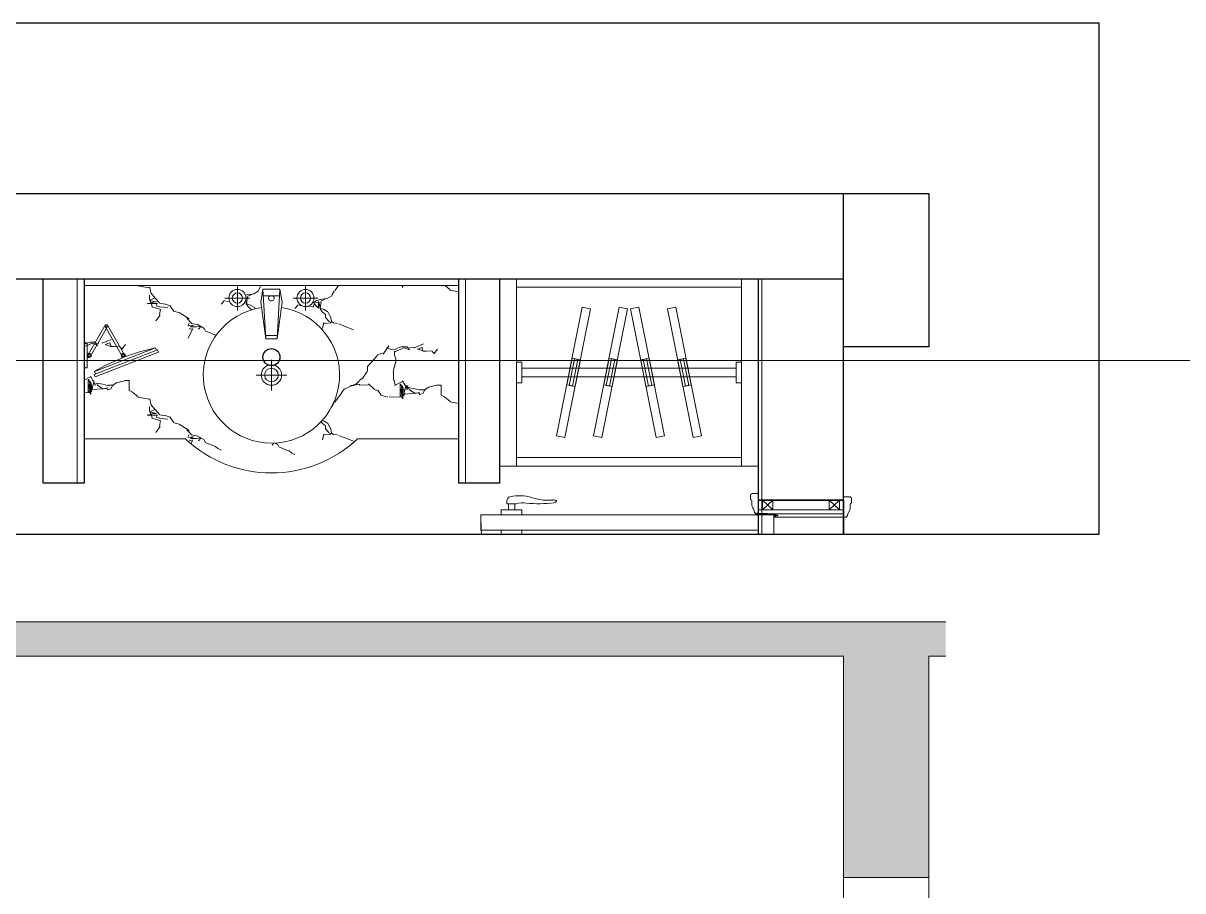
# Model space of a CAD drawing. Header units: millimetres. Extents: x 3162 to 221128, y -144913 to 11496.
# Drawn here: x 44242 to 47647, y -15664 to -13118 of the extents above; entities that cross this region are included whole.
import ezdxf
from ezdxf.xclip import XClip

# ---------------------------------------------------------------- set-up
doc = ezdxf.new("R2010")
doc.units = ezdxf.units.MM
doc.header["$LTSCALE"] = 10
doc.header["$XCLIPFRAME"] = 2
for name, pattern in [('ACAD_ISO03W100', [30, 12, -18]), ('DASH', [8.89, 6.35, -2.54]), ('DOTE', [61.468, 50.8, -5.08, 0.508, -5.08]), ('HIDDEN', [9.525, 6.35, -3.175])]:
    doc.linetypes.add(name, pattern=pattern)
for name, color, linetype, lineweight in [('Drawing【图框、表格】', 150, 'Continuous', 0), ('FC-Doorsill【门槛线】', 8, 'Continuous', 0), ('FC-Hatch【平面填充】', 250, 'Continuous', 0), ('FF-Complete【墙体完成线】', 6, 'Continuous', 0), ('FF-Door【门】', 51, 'Continuous', 0), ('FF-FIXT【洁具】', 31, 'Continuous', 0), ('FF-MT【门套】', 20, 'Continuous', 0), ('FF-【活动成品家具】', 51, 'Continuous', 0), ('Hidden【虚线】', 136, 'DASH', 0), ('Wall【立面墙】', 252, 'Continuous', 0)]:
    doc.layers.add(name, color=color, linetype=linetype, lineweight=lineweight)
for name, color, linetype in [('SYMBOL【符号】', 136, 'Continuous'), ('WALL_NEW【新建墙体】', 4, 'Continuous'), ('WALL【墙体】', 7, 'Continuous')]:
    doc.layers.add(name, color=color, linetype=linetype)

# ---------------------------------------------------------------- blocks, each defined once
blk = doc.blocks.new('洗手台40')
at = {"color": 8}
for p, q in [((194.8, 336.5), (194.8, 263.5)), ((231.3, 300), (158.3, 300)), ((-31.3, 245.1), (-31.3, 154.9)), ((182.2, 231.4), (74.6, 216.7)), ((221.1, 225), (74.6, 216.7)), ((74.6, 216.7), (74.6, 200)), ((84.7, 217.2), (84.7, 200)), ((221.1, 225), (182.2, 231.4)), ((201.4, 223.9), (201.4, 200)), ((221.1, 225), (221.1, 200)), ((13.8, 200), (-76.3, 200)), ((74.6, 183.3), (74.6, 200)), ((221.1, 175), (74.6, 183.3)), ((182.2, 168.6), (74.6, 183.3)), ((84.7, 182.8), (84.7, 200)), ((221.1, 175), (182.2, 168.6)), ((201.4, 176.1), (201.4, 200)), ((221.1, 175), (221.1, 200)), ((194.8, 136.5), (194.8, 63.5)), ((231.3, 100), (158.3, 100))]:
    blk.add_line(p, q, dxfattribs=at)
for centre, radius in [((194.8, 300), 25), ((194.8, 300), 15), ((-31.3, 200), 30), ((-31.3, 200), 20), ((194.8, 100), 25), ((194.8, 100), 15)]:
    blk.add_circle(centre, radius, dxfattribs=at)
blk.add_arc((-31.3, 200), 200, 8.4238, 351.5762)
for centre, start, end in [((194, 201.2), 350.5252, 189.4748), ((194, 198.8), 170.5252, 9.4748)]:
    blk.add_arc(centre, 7.19, start, end, dxfattribs=at)
blk = doc.blocks.new('刮须镜平面')
at = {"color": 0, "ltscale": 0.4}
for p, q in [((-118.2, 1.9), (-68.3, 88.4)), ((-61.6, 84.6), (-111.6, -1.9)), ((-68.3, 84.6), (-18.3, -1.9)), ((-11.7, 1.9), (-61.6, 88.4)), ((-9.2, 36.5), (0, 36.5)), ((-9.2, -36.5), (-9.2, 36.5)), ((0, 36.5), (0, -36.5)), ((-218.4, 9.3), (-215.7, 16.4)), ((-32.2, -63), (-218.4, 9.3)), ((-215.7, 16.4), (-29.4, -55.8)), ((-212.1, 15), (-209.3, 22.2)), ((-209.3, 22.2), (-30.2, -47.3)), ((-122.3, -3.3), (-120.3, 2.1)), ((-9.2, 5.8), (-15, 5.8)), ((-111.6, -7.5), (-109.5, -2.1)), ((-9.2, -5.8), (-15, -5.8)), ((-33, -54.4), (-30.2, -47.3)), ((-29.4, -55.8), (-32.2, -63)), ((0, -36.5), (-9.2, -36.5))]:
    blk.add_line(p, q, dxfattribs=at)
for centre in [(-64.9, 86.5), (-114.9, 0), (-15, 0)]:
    blk.add_circle(centre, 3.07, dxfattribs=at)
for centre, radius, start, end in [((-64.9, 86.5), 3.84, 30, 210), ((-64.9, 86.5), 3.84, 330, 150), ((-335.4, -568.2), 603.7, 59.6373, 77.9472), ((-114.9, 0), 5.76, 338.7922, 158.7922), ((-114.9, 0), 3.84, 150, 330), ((-15, 0), 5.76, 90, 270), ((-15, 0), 3.84, 210, 30)]:
    blk.add_arc(centre, radius, start, end, dxfattribs=at)
blk = doc.blocks.new('*U803', base_point=(20486.2, -29895.8))
for points in [[(20536.2, -30445.8), (20486.2, -30445.8), (20486.2, -29895.8), (20536.2, -29895.8)], [(21196.2, -29895.8), (21246.2, -29895.8), (21246.2, -30445.8), (21196.2, -30445.8)]]:
    blk.add_lwpolyline(points, close=True)
for points in [[(20536.2, -29895.8), (21196.2, -29895.8)], [(20536.2, -30445.8), (21196.2, -30445.8)]]:
    blk.add_lwpolyline(points)
at = {"color": 0}
for points in [[(20536.2, -29920.8), (21196.2, -29920.8)], [(20536.2, -30420.8), (21196.2, -30420.8)]]:
    blk.add_lwpolyline(points, dxfattribs=at)
at = {"color": 0, "linetype": 'DASH', "ltscale": 24}
for points in [[(20653.5, -30357.1), (20728.6, -29979.5), (20753.2, -29984.4), (20678.1, -30362)], [(20762.1, -30357.1), (20837.2, -29979.5), (20861.7, -29984.4), (20786.6, -30362)], [(20895.2, -29979.5), (20970.3, -30357.1), (20945.8, -30362), (20870.7, -29984.4)], [(21003.8, -29979.5), (21078.9, -30357.1), (21054.4, -30362), (20979.3, -29984.4)], [(20683.3, -30207.6), (20698.9, -30129.1), (20723.4, -30134), (20707.8, -30212.4)], [(20690.6, -30209), (20706.3, -30130.6), (20716.1, -30132.5), (20700.5, -30211)], [(20791.9, -30207.6), (20807.5, -30129.1), (20832, -30134), (20816.4, -30212.4)], [(20799.2, -30209), (20814.8, -30130.6), (20824.6, -30132.5), (20809, -30211)], [(20925, -30129.1), (20940.6, -30207.6), (20916, -30212.4), (20900.4, -30134)], [(20917.6, -30130.6), (20933.2, -30209), (20923.4, -30211), (20907.8, -30132.5)], [(21033.5, -30129.1), (21049.1, -30207.6), (21024.6, -30212.4), (21009, -30134)], [(21026.2, -30130.6), (21041.8, -30209), (21032, -30211), (21016.4, -30132.5)]]:
    blk.add_lwpolyline(points, close=True, dxfattribs=at)
at = {"color": 0}
for points in [[(20551.2, -30200.8), (20536.2, -30200.8), (20536.2, -30140.8), (20551.2, -30140.8)], [(21181.2, -30140.8), (21196.2, -30140.8), (21196.2, -30200.8), (21181.2, -30200.8)], [(21181.2, -30140.8), (21196.2, -30140.8), (21196.2, -30200.8), (21181.2, -30200.8)]]:
    blk.add_lwpolyline(points, close=True, dxfattribs=at)
at = {"color": 0, "linetype": 'DASH', "ltscale": 24}
for points in [[(20551.2, -30158.3), (21181.2, -30158.3)], [(20551.2, -30183.3), (21181.2, -30183.3)]]:
    blk.add_lwpolyline(points, dxfattribs=at)
blk = doc.blocks.new('门套线03')
at = {"ltscale": 100}
blk.add_lwpolyline([(60, 0), (60, 19.7, -0.339185), (56.6, 23.1), (42, 23.1, -0.360475), (38.5, 19.7), (29.2, 19.7, 0.137802), (14.5, 14.7, -0.16589), (3.4, 11.9), (3.4, 8.7), (0, 8.7), (0, 0)], format="xyb", close=True, dxfattribs=at)
blk = doc.blocks.new('HL_Door_Hinge')
at = {"color": 0, "linetype": 'DOTE', "ltscale": 0.04}
for p, q in [((-4, 3), (4, 3)), ((0, -1), (0, 7))]:
    blk.add_line(p, q, dxfattribs=at)
at = {"color": 0, "linetype": 'DASH', "ltscale": 5}
for p, q in [((-2, -26), (-2, 0.8)), ((-0.5, -26), (-0.5, 0)), ((0.5, -26), (0.5, 0)), ((2, -26), (2, 0.8)), ((-0.5, -26), (-2, -26)), ((0.5, -26), (2, -26))]:
    blk.add_line(p, q, dxfattribs=at)
for radius in [3, 2]:
    blk.add_circle((0, 3), radius, dxfattribs=at)
blk = doc.blocks.new('HL_Door_Seal')
at = {"color": 0}
for p, q in [((5, 0), (-5, 0)), ((-1, 6), (-0.5, 6.5)), ((-1, 6), (-0.5, 6)), ((-1, 5.5), (-0.5, 6)), ((-1, 5.5), (-0.5, 5.5)), ((-1, 5), (-0.5, 5.5)), ((-1, 4.5), (-0.5, 5)), ((-1, 5), (-0.5, 5)), ((-1, 4.5), (-0.5, 4.5)), ((-1, 4), (-0.5, 4.5)), ((-1, 4), (-0.5, 4)), ((-1, 3.5), (-0.5, 4)), ((-1, 3.5), (-0.5, 3.5)), ((-1, 3), (-0.5, 3.5)), ((-1, 3), (-0.5, 3)), ((-1, 2.5), (-0.5, 3)), ((-1, 2.5), (-0.5, 2.5)), ((-1, 2), (-0.5, 2.5)), ((-1, 2), (-0.5, 2)), ((-1, 1.5), (-0.5, 2)), ((-1, 1.5), (-0.5, 1.5)), ((-1, 1), (-0.5, 1.5)), ((-1, 1), (-0.5, 1)), ((-1, 0.5), (-0.5, 1)), ((-1, 0.5), (-0.5, 0.5)), ((-1, 0), (-0.5, 0.5)), ((-0.5, 6.5), (0.5, 6.5)), ((1, 6), (0.5, 6.5)), ((1, 6), (0.5, 6)), ((1, 5.5), (0.5, 6)), ((1, 5.5), (0.5, 5.5)), ((1, 5), (0.5, 5.5)), ((1, 5), (0.5, 5)), ((1, 4.5), (0.5, 5)), ((1, 4.5), (0.5, 4.5)), ((1, 4), (0.5, 4.5)), ((1, 4), (0.5, 4)), ((1, 3.5), (0.5, 4)), ((1, 3.5), (0.5, 3.5)), ((1, 3), (0.5, 3.5)), ((1, 3), (0.5, 3)), ((1, 2.5), (0.5, 3)), ((1, 2.5), (0.5, 2.5)), ((1, 2), (0.5, 2.5)), ((1, 2), (0.5, 2)), ((1, 1.5), (0.5, 2)), ((1, 1.5), (0.5, 1.5)), ((1, 1), (0.5, 1.5)), ((1, 1), (0.5, 1)), ((1, 0.5), (0.5, 1)), ((1, 0.5), (0.5, 0.5)), ((1, 0), (0.5, 0.5))]:
    blk.add_line(p, q, dxfattribs=at)
blk.add_lwpolyline([(-3.9, -1, 0.774597), (3.9, -1)], format="xyb", close=True, dxfattribs=at)
blk.add_arc((0, 0), 5, 180, 0.0005, dxfattribs=at)
blk = doc.blocks.new('门把手02')
at = {"color": 250}
for p, q in [((-13.5, 32.2), (-13.5, 40.9)), ((-30.4, 14.6), (-15.2, 14.6)), ((-30.4, 0), (-30.4, 14.6)), ((30.4, 0), (-30.4, 0)), ((-15.2, 14.6), (19.6, 14.6)), ((-15.2, 14.6), (19.6, 14.6)), ((12.9, 32.2), (-13.5, 32.2)), ((-9.4, 14.6), (-9.4, 32.2)), ((9.4, 14.6), (9.4, 32.2)), ((19.6, 14.6), (30.4, 14.6)), ((30.4, 14.6), (30.4, 0))]:
    blk.add_line(p, q, dxfattribs=at)
at = {"color": 250, "extrusion": (0, 0, -1)}
for centre, major_axis, start_param, end_param in [((-1.3, 40.9), (-8.59, 8.59), 5.497787, 6.813202), ((23.4, -64.1), (-0.1, 120), -0.233047, 0.306451), ((33.8, -51.4), (0, 86), -0.231441, 0.114669), ((79.3, 368.4), (-0.1, 336.3), 3.005111, 3.247916), ((107.8, 189.2), (1.8, 147), 3.194781, 3.464277), ((105.2, 172), (-91.7, 91.7), 3.813778, 3.981187), ((122.5, 24), (-13.7, 13.7), 0.647464, 1.248663), ((124, 43.6), (5.92, 5.92), 1.238085, 2.228964), ((130.6, 40.4), (-0.729, 0.729), 1.325662, 2.819982), ((12.9, 37.2), (3.58, 3.58), 2.124304, 2.356194)]:
    blk.add_ellipse(centre, major_axis=major_axis, ratio=1, start_param=start_param, end_param=end_param, dxfattribs=at)
blk = doc.blocks.new('hld_1_819.978_250_门把手02_门套线03_45_0_0_3_40_0_1_1')
at = {"layer": 'FC-Doorsill【门槛线】'}
for p, q in [((-0.5, 0.1389), (0.5, 0.1389)), ((-0.5, -0.1389), (0.5, -0.1389))]:
    blk.add_line(p, q, dxfattribs=at)
at = {"layer": 'FF-Door【门】'}
blk.add_lwpolyline([(-0.4528, 0.1389), (-0.4028, 0.1389), (-0.4028, 1.0444), (-0.4528, 1.0444)], close=True, dxfattribs=at)
at = {"layer": 'FF-Door【门】', "color": 250, "linetype": 'ACAD_ISO03W100', "ltscale": 0.104167}
blk.add_lwpolyline([(-0.4528, 0.1389), (0.4528, 0.1389), (0.4528, 0.0889), (-0.4528, 0.0889)], close=True, dxfattribs=at)
at = {"layer": 'FF-Door【门】', "color": 8, "linetype": 'HIDDEN', "ltscale": 60}
blk.add_arc((-0.4528, 0.1389), 0.9056, 0, 90, dxfattribs=at)
at = {"layer": 'FF-MT【门套】', "color": 250}
for p, q in [((-0.4689, 0.1256), (-0.5, 0.0922)), ((-0.4689, 0.0922), (-0.5, 0.1256)), ((0.4689, 0.1256), (0.5, 0.0922)), ((0.4689, 0.0922), (0.5, 0.1256)), ((-0.5, -0.0922), (-0.4689, -0.1256)), ((-0.5, -0.1256), (-0.4689, -0.0922)), ((0.5, -0.0922), (0.4689, -0.1256)), ((0.5, -0.1256), (0.4689, -0.0922))]:
    blk.add_line(p, q, dxfattribs=at)
for points in [[(-0.5, 0.1389), (-0.4689, 0.1389), (-0.4689, 0.1256), (-0.5, 0.1256)], [(-0.4689, 0.1256), (-0.4689, 0.0922), (-0.5, 0.0922), (-0.5, 0.1256)], [(-0.4689, 0.1389), (-0.4556, 0.1389), (-0.4556, -0.1389), (-0.4689, -0.1389)], [(0.4689, 0.1389), (0.4556, 0.1389), (0.4556, -0.1389), (0.4689, -0.1389)], [(0.5, 0.1389), (0.4689, 0.1389), (0.4689, 0.1256), (0.5, 0.1256)], [(0.4689, 0.1256), (0.4689, 0.0922), (0.5, 0.0922), (0.5, 0.1256)], [(-0.5, -0.0922), (-0.5, -0.1256), (-0.4689, -0.1256), (-0.4689, -0.0922)], [(0.5, -0.0922), (0.5, -0.1256), (0.4689, -0.1256), (0.4689, -0.0922)], [(-0.5, -0.1389), (-0.4689, -0.1389), (-0.4689, -0.1256), (-0.5, -0.1256)], [(0.5, -0.1389), (0.4689, -0.1389), (0.4689, -0.1256), (0.5, -0.1256)]]:
    blk.add_lwpolyline(points, close=True, dxfattribs=at)
at = {"layer": 'FF-MT【门套】'}
for points in [[(-0.5, 0.1389), (-0.4556, 0.1389), (-0.4556, 0.0833), (-0.4444, 0.0833), (-0.4444, -0.1389), (-0.5, -0.1389)], [(0.5, 0.1389), (0.4556, 0.1389), (0.4556, 0.0833), (0.4444, 0.0833), (0.4444, -0.1389), (0.5, -0.1389)]]:
    blk.add_lwpolyline(points, close=True, dxfattribs=at)
at = {"layer": 'FF-Door【门】', "color": 250, "yscale": 0.001111138856807, "zscale": 0.001111138856807}
for name, p, xscale, rotation in [('门把手02', (-0.4528, 0.9444), -0.001111138856807, 90.00000000000593), ('门把手02', (-0.4028, 0.9444), 0.001111138856807, 270.0000000000178), ('HL_Door_Seal', (-0.45, 0.0833), 0.001111138856807, 180.0000000000119), ('HL_Door_Seal', (0.45, 0.0833), -0.001111138856807, 180)]:
    blk.add_blockref(name, p, dxfattribs=dict(at, xscale=xscale, rotation=rotation))
at = {"layer": 'FF-Door【门】', "color": 250, "zscale": 0.001111138856807}
for name, p, xscale, yscale in [('门把手02', (0.3556, 0.1389), -0.001111138856807, 0.001111138856807), ('HL_Door_Hinge', (-0.4542, 0.1389), 0.001111138856807, 0.001111138856807), ('门把手02', (0.3556, 0.0889), -0.001111138856807, -0.001111138856807)]:
    blk.add_blockref(name, p, dxfattribs=dict(at, xscale=xscale, yscale=yscale))
at = {"layer": 'FF-MT【门套】', "zscale": 0.001111138856807}
for p, xscale, yscale in [((-0.4556, 0.1389), -0.001111138856807, 0.001111138856807), ((0.4556, 0.1389), 0.001111138856807, 0.001111138856807), ((-0.4444, -0.1389), -0.001111138856807, -0.001111138856807), ((0.4444, -0.1389), 0.001111138856807, -0.001111138856807)]:
    blk.add_blockref('门套线03', p, dxfattribs=dict(at, xscale=xscale, yscale=yscale))
blk = doc.blocks.new('海龙_08068901')
at = {"layer": 'FF-FIXT【洁具】'}
h = blk.add_hatch(dxfattribs=at)
h.set_pattern_fill('AA大理石深SC800', color=8, scale=700, pattern_type=2)
h.set_pattern_definition([(177.769103, (2551836.143, -1670325.253), (-700.00002183, -2.69e-05), [40.03034, -8366.3405]), (28.1136392, (2551816.143, -1670287.855), (700.0000028, 327.23196765), [26.45461, -5529.00824]), (76.6298055, (2551816.14, -1670234.874), (-1.05e-05, 327.2319275), [14.41496, -3012.71901]), (106.992819, (2551819.48, -1670211.5), (6.7e-06, 327.2319222), [11.40566, -2383.78875]), (21.8355897, (2551816.143, -1670188.127), (699.99999517, 327.2319006), [25.13679, -5253.58526]), (17.3096175, (2551819.48, -1670181.89), (700.0000145, 327.231969), [10.47438, -2189.14444]), (162.690382, (2551796.14, -1670323.69), (-700.0000325, 327.231908), [20.94876, -2178.67006]), (125.490837, (2551776.14, -1670317.46), (-4.3e-05, 327.231901), [17.22434, -1188.48149]), (162.690382, (2551766.14, -1670303.44), (-700.0000325, 327.231908), [10.47438, -2189.14444]), (136.925518, (2551756.14, -1670300.32), (-2e-05, 327.23191), [22.8165, -935.47517]), (3.3442344, (2551712.81, -1670286.297), (700.000013, 4.667e-05), [26.71214, -5582.84048]), (10.5914065, (2551696.14, -1670289.41), (1400.000031, 327.2319727), [16.95554, -3543.70772]), (0, (2551686.14, -1670289.4), (700, 327.23194), [10, -689.99994]), (103.370194, (2551816.14, -1670287.855), (-5.48e-05, 327.2319113), [14.41489, -3012.71901]), (90, (2551812.8, -1670273.8), (700, -4e-14), [10.90773, -316.32419]), (90, (2551812.8, -1670262.9), (700, -4e-14), [10.90773, -316.32419]), (78.995121, (2551812.81, -1670252.015), (-2.72e-05, 327.2319559), [17.46185, -3649.52189]), (90, (2551816.14, -1670200.6), (700, -4e-14), [12.46598, -314.76592]), (6.6658365, (2551806.14, -1670183.45), (699.9999705, 1.27e-05), [13.42411, -2805.63262]), (160.679045, (2551806.14, -1670183.45), (-699.9999937, 327.231933), [14.12908, -2952.97835]), (47.485996, (2551522.81, -1670389.14), (700.0000005, 654.4639248), [14.79793, -3092.76646]), (6.1571803, (2551532.81, -1670378.233), (2800.00001973, 327.23192843), [43.58473, -9109.2134]), (31.9352432, (2551576.14, -1670373.56), (699.9999716, 327.2319319), [11.78345, -2462.74511]), (19.3209546, (2551586.14, -1670367.325), (699.999996, 327.2319281), [14.12908, -2952.97835]), (8.8568723, (2551599.48, -1670362.65), (699.9999635, 5.46e-05), [20.24134, -2105.10111]), (30.29957, (2551619.476, -1670359.534), (700.0000166, 327.2319738), [15.44284, -3227.55244]), (61.8626245, (2551632.81, -1670351.74), (-3.7e-05, 327.231936), [14.13664, -1470.21231]), (52.9473395, (2551639.476, -1670339.277), (700.00000455, 981.6958246), [33.192334, -6937.19747]), (51.263996, (2551659.476, -1670312.79), (699.999997, 981.6958529), [15.98128, -3340.08304]), (25.054876, (2551669.48, -1670300.32), (700, -3e-06), [36.79571, -735.91427]), (47.485996, (2551702.81, -1670284.74), (700.0000005, 654.4639248), [14.79793, -3092.76646]), (31.9352432, (2551712.81, -1670273.83), (699.9999716, 327.2319319), [11.78345, -2462.74511]), (56.6470201, (2551722.81, -1670267.598), (700.0000012, 981.6958188), [24.25143, -5068.55181]), (90, (2551736.14, -1670247.34), (700, -4e-14), [15.582476, -311.64945]), (47.485996, (2551736.14, -1670231.76), (700.0000005, 654.4639248), [29.59586, -3077.96853]), (47.485996, (2551756.14, -1670209.94), (700.0000005, 654.4639248), [14.79793, -3092.76646]), (19.3209546, (2551766.14, -1670199.035), (699.999996, 327.2319281), [14.12908, -2952.97835]), (56.2378233, (2551779.476, -1670194.36), (699.99996254, 981.69585345), [29.98968, -6267.84088]), (25.054876, (2551599.48, -1670368.88), (700, -3e-06), [14.71827, -757.99171]), (80.6556929, (2551596.143, -1670389.14), (2.62e-05, 327.2319152), [20.52967, -4290.69354]), (160.679045, (2551609.476, -1670393.816), (-699.9999937, 327.231933), [14.12908, -2952.97835]), (148.064756, (2551619.48, -1670400.05), (-699.999967, 327.2319416), [11.78345, -2462.74511]), (115.424913, (2551626.14, -1670414.07), (-700.000029, 1636.1597197), [15.52817, -3245.38277]), (103.370194, (2551629.476, -1670428.1), (-5.48e-05, 327.2319113), [14.41489, -3012.71901]), (144.961427, (2551636.14, -1670432.77), (-700.0000265, 654.4638884), [8.14233, -1701.74844]), (173.334163, (2551649.48, -1670434.33), (-699.9999705, 1.88e-05), [13.42411, -2805.63262]), (158.418473, (2551692.81, -1670451.47), (-4199.99999472, 1636.15974199), [46.60026, -9739.4493]), (78.995121, (2551606.14, -1670449.91), (-2.72e-05, 327.2319559), [17.46185, -3649.52189]), (4.4550498, (2551609.476, -1670432.77), (700.0000104, 4.37e-05), [20.0606, -4192.66778]), (154.945124, (2551629.48, -1670431.2), (-700, -9e-07), [7.35917, -765.35081]), (132.514004, (2551622.81, -1670428.1), (-699.9999993, 654.463926), [14.79793, -3092.76646]), (90, (2551612.8, -1670417.2), (700, -4e-14), [9.34949, -317.88246]), (142.076999, (2551612.81, -1670407.84), (-700.0000235, 654.463844), [12.67686, -2649.46857]), (125.490837, (2551602.8, -1670400.05), (-4.3e-05, 327.231901), [11.48294, -1194.22296]), (99.344307, (2551596.143, -1670390.7), (-2.57e-05, 327.2319152), [20.5296, -4290.69354]), (90, (2551592.8, -1670389.14), (700, -4e-14), [18.69897, -308.53291]), (136.925518, (2551592.8, -1670389.14), (-2e-05, 327.23191), [18.2532, -940.03847]), (70.3775316, (2551576.14, -1670386.02), (1.97e-05, 327.231914), [9.92593, -2074.51804]), (175.54495, (2551576.143, -1670386.024), (-700.0000158, -2.36e-05), [40.1212, -4172.60718]), (148.064756, (2552172.81, -1670462.38), (-699.999967, 327.2319416), [23.56697, -2450.96166]), (35.0385725, (2552132.81, -1670457.7), (700.000032, 654.463882), [8.14233, -1701.74844]), (6.6658365, (2552149.48, -1670457.7), (699.9999705, 1.27e-05), [13.42411, -2805.63262]), (162.690382, (2552139.48, -1670465.5), (-700.0000325, 327.231908), [10.47438, -2189.14444]), (64.5750864, (2552126.14, -1670493.54), (699.9999829, 1636.1597424), [31.05627, -3229.8546]), (0, (2552132.8, -1670457.7), (700, 327.23194), [16.666664, -683.33328]), (118.137375, (2552176.14, -1670468.61), (-2.2e-05, 327.231903), [7.06832, -1477.28063]), (157.435521, (2552206.143, -1670481.077), (-699.9999875, 327.23189523), [32.48693, -6789.76837]), (136.925518, (2552212.8, -1670487.3), (-2e-05, 327.23191), [9.1266, -949.16507]), (154.945124, (2552222.8, -1670491.99), (-700, -9e-07), [11.03872, -761.67126]), (49.4476465, (2552156.14, -1670463.94), (700.0000126, 981.6957893), [10.25416, -2143.11958]), (51.263996, (2551932.81, -1670195.92), (699.999997, 981.6958529), [15.98128, -3340.08304]), (136.925518, (2551932.8, -1670195.92), (-2e-05, 327.23191), [9.1266, -949.16507]), (176.655765, (2551926.143, -1670189.685), (-700.00001707, -1.59e-05), [26.71214, -5582.84048]), (106.992819, (2551899.48, -1670188.13), (6.7e-06, 327.2319222), [11.40566, -2383.78875]), (19.3209546, (2551882.81, -1670181.894), (699.999996, 327.2319281), [14.12908, -2952.97835]), (159.49524, (2551899.476, -1670188.127), (-700.0000066, 327.2319549), [17.79407, -3718.95475]), (180, (2551909.48, -1670188.13), (-700, 327.23194), [10, -689.99994]), (22.2465213, (2551872.81, -1670177.22), (700.0000198, 327.23192524), [28.8113, -6021.55701]), (6.6658365, (2551859.48, -1670178.78), (699.9999705, 1.27e-05), [13.42411, -2805.63262]), (52.1215557, (2552029.476, -1670440.563), (700.0000225, 981.6958277), [21.71596, -4538.63158]), (78.995121, (2552042.81, -1670423.42), (-2.72e-05, 327.2319559), [17.46185, -3649.52189]), (162.690382, (2552046.14, -1670406.28), (-700.0000325, 327.231908), [10.47438, -2189.14444]), (164.332014, (2552036.14, -1670403.165), (-1399.9999669, 327.2319563), [17.30988, -3617.75911]), (104.970339, (2552019.48, -1670398.49), (-3.98e-05, 327.2319457), [12.90394, -2696.92402]), (109.622468, (2552016.14, -1670386.02), (-1.74e-05, 327.231914), [9.92593, -2074.51804]), (90, (2552012.8, -1670376.7), (700, -4e-14), [12.46598, -314.76592]), (25.054876, (2552012.8, -1670379.8), (700, -3e-06), [14.71827, -757.99171]), (166.844039, (2552032.81, -1670384.47), (-699.999993, 327.2319035), [20.53905, -1417.1955]), (0, (2552022.8, -1670384.47), (700, 327.23194), [10, -689.99994]), (15.667986, (2552006.14, -1670389.14), (1399.9999669, 327.2319563), [17.30988, -3617.75911]), (180, (2552022.8, -1670389.14), (-700, 327.23194), [16.666664, -683.33328]), (180, (2552036.14, -1670389.14), (-700, 327.23194), [13.333334, -686.66661]), (61.8626245, (2552032.81, -1670395.37), (-3.7e-05, 327.231936), [7.06832, -1477.28063]), (162.690382, (2552042.81, -1670398.49), (-700.0000325, 327.231908), [10.47438, -2189.14444]), (173.334163, (2552056.14, -1670400.05), (-699.9999705, 1.88e-05), [13.42411, -2805.63262]), (171.143127, (2552066.14, -1670401.61), (-699.9999743, -6e-06), [10.12067, -2115.22178]), (13.15596, (2551876.14, -1670312.79), (699.999983, 327.2319595), [13.6927, -1424.04185]), (146.796701, (2551876.14, -1670312.787), (-1400.0000003, 981.6958516), [19.91878, -4163.01753]), (118.137375, (2551859.48, -1670301.88), (-2.2e-05, 327.231903), [14.13664, -1470.21231]), (90, (2551852.8, -1670301.9), (700, -4e-14), [12.46598, -314.76592]), (113.162745, (2551852.81, -1670301.88), (-3.44e-05, 327.2319177), [8.47434, -1771.13755]), (75.873987, (2551842.81, -1670320.578), (699.99999423, 2945.08749146), [27.31624, -5709.08807]), (90, (2551842.8, -1670320.6), (700, -4e-14), [18.69897, -308.53291]), (106.992819, (2551842.81, -1670301.88), (6.7e-06, 327.2319222), [11.40566, -2383.78875]), (90, (2551839.5, -1670328.4), (700, -4e-14), [37.397934, -289.83395]), (95.3136086, (2551839.476, -1670328.37), (-1.335e-05, 327.2319124), [35.99435, -7522.8223]), (83.5762835, (2551832.81, -1670322.136), (3.255e-05, 327.23196893), [29.79375, -6226.89452]), (90, (2551832.8, -1670322.14), (700, -4e-14), [9.34949, -317.88246]), (76.6298055, (2551832.81, -1670312.79), (-1.05e-05, 327.2319275), [14.41496, -3012.71901]), (103.370194, (2551836.14, -1670298.76), (-5.48e-05, 327.2319113), [14.41489, -3012.71901]), (90, (2551832.8, -1670311.2), (700, -4e-14), [26.490205, -300.7417]), (133.553349, (2552136.14, -1670446.796), (-700.0000129, 654.4639115), [19.35087, -4044.33463]), (169.408593, (2552152.81, -1670449.91), (-1400.000041, 327.2319161), [16.95554, -3543.70772]), (6.6658365, (2552126.14, -1670454.59), (699.9999705, 1.27e-05), [13.42411, -2805.63262]), (66.837255, (2552126.14, -1670454.59), (-2.94e-05, 327.231945), [8.47434, -1771.13755]), (148.064756, (2552129.48, -1670434.33), (-699.999967, 327.2319416), [35.35042, -2439.17821]), (164.332014, (2552099.476, -1670415.63), (-1399.9999669, 327.2319563), [17.30988, -3617.75911]), (122.690182, (2552082.81, -1670410.956), (-699.9999866, 981.6958593), [18.51521, -3869.68155]), (160.679045, (2552072.81, -1670395.37), (-699.9999937, 327.231933), [14.12908, -2952.97835]), (169.408593, (2552059.476, -1670390.7), (-1400.000041, 327.2319161), [16.95554, -3543.70772]), (133.553349, (2552042.81, -1670387.58), (-700.0000129, 654.4639115), [19.35087, -4044.33463]), (130.552353, (2552029.48, -1670373.56), (-700.000004, 981.6957954), [20.50832, -2132.86542]), (102.074477, (2552016.14, -1670357.976), (-2.5e-05, 327.2319044), [15.93501, -3330.41737]), (169.408593, (2552012.81, -1670342.393), (-1400.000041, 327.2319161), [33.91108, -3526.75218]), (139.920946, (2551979.476, -1670336.16), (-700.0000024, 654.46388085), [21.78204, -4552.44356]), (154.945124, (2551962.8, -1670322.14), (-700, -9e-07), [11.03872, -761.67126]), (90, (2551952.8, -1670317.46), (700, -4e-14), [29.606696, -297.62523]), (0, (2551939.48, -1670287.85), (700, 327.23194), [13.333334, -686.66661]), (14.9560981, (2551916.143, -1670294.088), (1399.9999853, 327.2319453), [24.15147, -5047.66192]), (31.9352432, (2551906.14, -1670300.32), (699.9999716, 327.2319319), [11.78345, -2462.74511]), (61.8626245, (2551899.48, -1670312.79), (-3.7e-05, 327.231936), [14.13664, -1470.21231]), (17.3096175, (2551889.48, -1670315.9), (700.0000145, 327.231969), [10.47438, -2189.14444]), (118.137375, (2551889.48, -1670315.9), (-2.2e-05, 327.231903), [7.06832, -1477.28063]), (4.4550498, (2551846.14, -1670312.787), (700.0000104, 4.37e-05), [40.1212, -4172.60718]), (51.263996, (2551836.14, -1670325.25), (699.999997, 981.6958529), [15.98128, -3340.08304]), (0, (2551889.48, -1670301.88), (700, 327.23194), [16.666664, -683.33328]), (166.844039, (2551889.48, -1670301.88), (-699.999993, 327.2319035), [13.6927, -1424.04185]), (171.143127, (2551876.14, -1670298.76), (-699.9999743, -6e-06), [20.24134, -2105.10111]), (142.076999, (2551856.14, -1670295.65), (-700.0000235, 654.463844), [12.67686, -2649.46857]), (118.137375, (2551846.14, -1670287.85), (-2.2e-05, 327.231903), [14.13664, -1470.21231]), (90, (2551819.5, -1670220.85), (700, -4e-14), [9.34949, -317.88246]), (171.143127, (2551849.48, -1670180.34), (-699.9999743, -6e-06), [10.12067, -2115.22178]), (154.945124, (2551859.48, -1670185), (-700, -9e-07), [11.03872, -761.67126]), (125.490837, (2551859.48, -1670185.01), (-4.3e-05, 327.231901), [11.48294, -1194.22296]), (0, (2551839.48, -1670175.66), (700, 327.23194), [13.333334, -686.66661]), (17.3096175, (2551829.48, -1670178.78), (700.0000145, 327.231969), [10.47438, -2189.14444])])
h.paths.add_polyline_path([(1665.7, 1590.3), (1663.6, 1605.9), (1670, 1644.8), (1695, 1644.8), (1695, 1655), (1595, 1655), (1595, 1643.5, -0.414214), (1620, 1618.5, -1), (1570, 1618.5, -0.414214), (1595, 1643.5), (1595, 1655), (1145, 1655), (1145, 1466.5), (1154.2, 1466.5), (1154.2, 1435.8), (1158.9, 1435.8), (1207.3, 1518, -0.57735), (1212.6, 1518), (1263.2, 1431.9), (1214.4, 1516.5), (1165.5, 1431.8, -0.510568), (1160, 1424.2), (1154.2, 1424.2), (1154.2, 1393.5), (1145, 1393.5), (1145, 1205), (1442.5, 1205, 0.19081), (1695, 1105), (1695, 1192.4, -0.929064)])
h.paths.add_polyline_path([(1363.4, 1439.3), (1177.2, 1367), (1174.4, 1374.2), (1178, 1375.6), (1175.2, 1382.7), (1175.2, 1382.7, -0.037577), (1256.6, 1422.5), (1257, 1428.9, -1), (1262.7, 1431.1), (1267.3, 1426.7, -0.03758), (1354.3, 1452.2), (1357.1, 1445), (1360.7, 1446.4)], flags=16)
h = blk.add_hatch(dxfattribs=at)
h.set_pattern_fill('AA大理石深SC800', color=8, scale=700, pattern_type=2)
h.set_pattern_definition([(177.769103, (2571652.35, -1700771.014), (-700.00002183, -2.69e-05), [40.03034, -8366.3405]), (28.1136392, (2571632.35, -1700733.616), (700.0000028, 327.23196765), [26.45461, -5529.00824]), (76.6298055, (2571632.35, -1700680.636), (-1.05e-05, 327.2319275), [14.41496, -3012.71901]), (106.992819, (2571635.68, -1700657.26), (6.7e-06, 327.2319222), [11.40566, -2383.78875]), (21.8355897, (2571632.35, -1700633.89), (699.99999517, 327.2319006), [25.13679, -5253.58526]), (17.3096175, (2571635.68, -1700627.66), (700.0000145, 327.231969), [10.47438, -2189.14444]), (162.690382, (2571612.35, -1700769.46), (-700.0000325, 327.231908), [20.94876, -2178.67006]), (125.490837, (2571592.35, -1700763.22), (-4.3e-05, 327.231901), [17.22434, -1188.48149]), (162.690382, (2571582.35, -1700749.2), (-700.0000325, 327.231908), [10.47438, -2189.14444]), (136.925518, (2571572.35, -1700746.08), (-2e-05, 327.23191), [22.8165, -935.47517]), (3.3442344, (2571529.018, -1700732.058), (700.000013, 4.667e-05), [26.71214, -5582.84048]), (10.5914065, (2571512.35, -1700735.174), (1400.000031, 327.2319727), [16.95554, -3543.70772]), (0, (2571502.35, -1700735.17), (700, 327.23194), [10, -689.99994]), (103.370194, (2571632.35, -1700733.616), (-5.48e-05, 327.2319113), [14.41489, -3012.71901]), (90, (2571629, -1700719.6), (700, -4e-14), [10.90773, -316.32419]), (90, (2571629, -1700708.7), (700, -4e-14), [10.90773, -316.32419]), (78.995121, (2571629.02, -1700697.776), (-2.72e-05, 327.2319559), [17.46185, -3649.52189]), (90, (2571632.35, -1700646.35), (700, -4e-14), [12.46598, -314.76592]), (6.6658365, (2571622.35, -1700629.21), (699.9999705, 1.27e-05), [13.42411, -2805.63262]), (160.679045, (2571622.35, -1700629.21), (-699.9999937, 327.231933), [14.12908, -2952.97835]), (47.485996, (2571339.02, -1700834.9), (700.0000005, 654.4639248), [14.79793, -3092.76646]), (6.1571803, (2571349.018, -1700823.995), (2800.00001973, 327.23192843), [43.58473, -9109.2134]), (31.9352432, (2571392.35, -1700819.32), (699.9999716, 327.2319319), [11.78345, -2462.74511]), (19.3209546, (2571402.35, -1700813.09), (699.999996, 327.2319281), [14.12908, -2952.97835]), (8.8568723, (2571415.68, -1700808.41), (699.9999635, 5.46e-05), [20.24134, -2105.10111]), (30.29957, (2571435.684, -1700805.295), (700.0000166, 327.2319738), [15.44284, -3227.55244]), (61.8626245, (2571449.02, -1700797.5), (-3.7e-05, 327.231936), [14.13664, -1470.21231]), (52.9473395, (2571455.684, -1700785.038), (700.00000455, 981.6958246), [33.192334, -6937.19747]), (51.263996, (2571475.684, -1700758.55), (699.999997, 981.6958529), [15.98128, -3340.08304]), (25.054876, (2571485.68, -1700746.08), (700, -3e-06), [36.79571, -735.91427]), (47.485996, (2571519.02, -1700730.5), (700.0000005, 654.4639248), [14.79793, -3092.76646]), (31.9352432, (2571529.02, -1700719.59), (699.9999716, 327.2319319), [11.78345, -2462.74511]), (56.6470201, (2571539.018, -1700713.36), (700.0000012, 981.6958188), [24.25143, -5068.55181]), (90, (2571552.35, -1700693.1), (700, -4e-14), [15.582476, -311.64945]), (47.485996, (2571552.35, -1700677.52), (700.0000005, 654.4639248), [29.59586, -3077.96853]), (47.485996, (2571572.35, -1700655.704), (700.0000005, 654.4639248), [14.79793, -3092.76646]), (19.3209546, (2571582.35, -1700644.796), (699.999996, 327.2319281), [14.12908, -2952.97835]), (56.2378233, (2571595.684, -1700640.12), (699.99996254, 981.69585345), [29.98968, -6267.84088]), (25.054876, (2571415.68, -1700814.64), (700, -3e-06), [14.71827, -757.99171]), (80.6556929, (2571412.35, -1700834.9), (2.62e-05, 327.2319152), [20.52967, -4290.69354]), (160.679045, (2571425.684, -1700839.58), (-699.9999937, 327.231933), [14.12908, -2952.97835]), (148.064756, (2571435.68, -1700845.81), (-699.999967, 327.2319416), [11.78345, -2462.74511]), (115.424913, (2571442.35, -1700859.834), (-700.000029, 1636.1597197), [15.52817, -3245.38277]), (103.370194, (2571445.684, -1700873.86), (-5.48e-05, 327.2319113), [14.41489, -3012.71901]), (144.961427, (2571452.35, -1700878.53), (-700.0000265, 654.4638884), [8.14233, -1701.74844]), (173.334163, (2571465.684, -1700880.09), (-699.9999705, 1.88e-05), [13.42411, -2805.63262]), (158.418473, (2571509.018, -1700897.232), (-4199.99999472, 1636.15974199), [46.60026, -9739.4493]), (78.995121, (2571422.35, -1700895.674), (-2.72e-05, 327.2319559), [17.46185, -3649.52189]), (4.4550498, (2571425.684, -1700878.533), (700.0000104, 4.37e-05), [20.0606, -4192.66778]), (154.945124, (2571445.68, -1700876.97), (-700, -9e-07), [7.35917, -765.35081]), (132.514004, (2571439.02, -1700873.86), (-699.9999993, 654.463926), [14.79793, -3092.76646]), (90, (2571429, -1700862.95), (700, -4e-14), [9.34949, -317.88246]), (142.076999, (2571429.02, -1700853.6), (-700.0000235, 654.463844), [12.67686, -2649.46857]), (125.490837, (2571419.02, -1700845.81), (-4.3e-05, 327.231901), [11.48294, -1194.22296]), (99.344307, (2571412.35, -1700836.46), (-2.57e-05, 327.2319152), [20.5296, -4290.69354]), (90, (2571409, -1700834.9), (700, -4e-14), [18.69897, -308.53291]), (136.925518, (2571409.02, -1700834.9), (-2e-05, 327.23191), [18.2532, -940.03847]), (70.3775316, (2571392.35, -1700831.79), (1.97e-05, 327.231914), [9.92593, -2074.51804]), (175.54495, (2571392.35, -1700831.786), (-700.0000158, -2.36e-05), [40.1212, -4172.60718]), (148.064756, (2571989.02, -1700908.14), (-699.999967, 327.2319416), [23.56697, -2450.96166]), (35.0385725, (2571949.02, -1700903.47), (700.000032, 654.463882), [8.14233, -1701.74844]), (6.6658365, (2571965.684, -1700903.465), (699.9999705, 1.27e-05), [13.42411, -2805.63262]), (162.690382, (2571955.68, -1700911.26), (-700.0000325, 327.231908), [10.47438, -2189.14444]), (64.5750864, (2571942.35, -1700939.305), (699.9999829, 1636.1597424), [31.05627, -3229.8546]), (0, (2571949.02, -1700903.47), (700, 327.23194), [16.666664, -683.33328]), (118.137375, (2571992.35, -1700914.37), (-2.2e-05, 327.231903), [7.06832, -1477.28063]), (157.435521, (2572022.35, -1700926.84), (-699.9999875, 327.23189523), [32.48693, -6789.76837]), (136.925518, (2572029.02, -1700933.07), (-2e-05, 327.23191), [9.1266, -949.16507]), (154.945124, (2572039.02, -1700937.75), (-700, -9e-07), [11.03872, -761.67126]), (49.4476465, (2571972.35, -1700909.7), (700.0000126, 981.6957893), [10.25416, -2143.11958]), (51.263996, (2571749.02, -1700641.68), (699.999997, 981.6958529), [15.98128, -3340.08304]), (136.925518, (2571749.02, -1700641.68), (-2e-05, 327.23191), [9.1266, -949.16507]), (176.655765, (2571742.35, -1700635.447), (-700.00001707, -1.59e-05), [26.71214, -5582.84048]), (106.992819, (2571715.68, -1700633.89), (6.7e-06, 327.2319222), [11.40566, -2383.78875]), (19.3209546, (2571699.02, -1700627.655), (699.999996, 327.2319281), [14.12908, -2952.97835]), (159.49524, (2571715.684, -1700633.89), (-700.0000066, 327.2319549), [17.79407, -3718.95475]), (180, (2571725.7, -1700633.9), (-700, 327.23194), [10, -689.99994]), (22.2465213, (2571689.018, -1700622.98), (700.0000198, 327.23192524), [28.8113, -6021.55701]), (6.6658365, (2571675.684, -1700624.54), (699.9999705, 1.27e-05), [13.42411, -2805.63262]), (52.1215557, (2571845.684, -1700886.324), (700.0000225, 981.6958277), [21.71596, -4538.63158]), (78.995121, (2571859.02, -1700869.184), (-2.72e-05, 327.2319559), [17.46185, -3649.52189]), (162.690382, (2571862.35, -1700852.04), (-700.0000325, 327.231908), [10.47438, -2189.14444]), (164.332014, (2571852.35, -1700848.926), (-1399.9999669, 327.2319563), [17.30988, -3617.75911]), (104.970339, (2571835.684, -1700844.25), (-3.98e-05, 327.2319457), [12.90394, -2696.92402]), (109.622468, (2571832.35, -1700831.79), (-1.74e-05, 327.231914), [9.92593, -2074.51804]), (90, (2571829, -1700822.44), (700, -4e-14), [12.46598, -314.76592]), (25.054876, (2571829.02, -1700825.55), (700, -3e-06), [14.71827, -757.99171]), (166.844039, (2571849.02, -1700830.23), (-699.999993, 327.2319035), [20.53905, -1417.1955]), (0, (2571839.02, -1700830.23), (700, 327.23194), [10, -689.99994]), (15.667986, (2571822.35, -1700834.9), (1399.9999669, 327.2319563), [17.30988, -3617.75911]), (180, (2571839.02, -1700834.9), (-700, 327.23194), [16.666664, -683.33328]), (180, (2571852.35, -1700834.9), (-700, 327.23194), [13.333334, -686.66661]), (61.8626245, (2571849.02, -1700841.14), (-3.7e-05, 327.231936), [7.06832, -1477.28063]), (162.690382, (2571859.02, -1700844.25), (-700.0000325, 327.231908), [10.47438, -2189.14444]), (173.334163, (2571872.35, -1700845.81), (-699.9999705, 1.88e-05), [13.42411, -2805.63262]), (171.143127, (2571882.35, -1700847.37), (-699.9999743, -6e-06), [10.12067, -2115.22178]), (13.15596, (2571692.35, -1700758.55), (699.999983, 327.2319595), [13.6927, -1424.04185]), (146.796701, (2571692.35, -1700758.55), (-1400.0000003, 981.6958516), [19.91878, -4163.01753]), (118.137375, (2571675.68, -1700747.64), (-2.2e-05, 327.231903), [14.13664, -1470.21231]), (90, (2571669, -1700747.64), (700, -4e-14), [12.46598, -314.76592]), (113.162745, (2571669.02, -1700747.64), (-3.44e-05, 327.2319177), [8.47434, -1771.13755]), (75.873987, (2571659.018, -1700766.34), (699.99999423, 2945.08749146), [27.31624, -5709.08807]), (90, (2571659, -1700766.34), (700, -4e-14), [18.69897, -308.53291]), (106.992819, (2571659.02, -1700747.64), (6.7e-06, 327.2319222), [11.40566, -2383.78875]), (90, (2571655.7, -1700774.1), (700, -4e-14), [37.397934, -289.83395]), (95.3136086, (2571655.684, -1700774.13), (-1.335e-05, 327.2319124), [35.99435, -7522.8223]), (83.5762835, (2571649.018, -1700767.898), (3.255e-05, 327.23196893), [29.79375, -6226.89452]), (90, (2571649, -1700767.9), (700, -4e-14), [9.34949, -317.88246]), (76.6298055, (2571649.02, -1700758.55), (-1.05e-05, 327.2319275), [14.41496, -3012.71901]), (103.370194, (2571652.35, -1700744.524), (-5.48e-05, 327.2319113), [14.41489, -3012.71901]), (90, (2571649, -1700757), (700, -4e-14), [26.490205, -300.7417]), (133.553349, (2571952.35, -1700892.56), (-700.0000129, 654.4639115), [19.35087, -4044.33463]), (169.408593, (2571969.02, -1700895.674), (-1400.000041, 327.2319161), [16.95554, -3543.70772]), (6.6658365, (2571942.35, -1700900.35), (699.9999705, 1.27e-05), [13.42411, -2805.63262]), (66.837255, (2571942.35, -1700900.35), (-2.94e-05, 327.231945), [8.47434, -1771.13755]), (148.064756, (2571945.68, -1700880.09), (-699.999967, 327.2319416), [35.35042, -2439.17821]), (164.332014, (2571915.684, -1700861.39), (-1399.9999669, 327.2319563), [17.30988, -3617.75911]), (122.690182, (2571899.02, -1700856.72), (-699.9999866, 981.6958593), [18.51521, -3869.68155]), (160.679045, (2571889.02, -1700841.135), (-699.9999937, 327.231933), [14.12908, -2952.97835]), (169.408593, (2571875.684, -1700836.46), (-1400.000041, 327.2319161), [16.95554, -3543.70772]), (133.553349, (2571859.02, -1700833.344), (-700.0000129, 654.4639115), [19.35087, -4044.33463]), (130.552353, (2571845.68, -1700819.32), (-700.000004, 981.6957954), [20.50832, -2132.86542]), (102.074477, (2571832.35, -1700803.74), (-2.5e-05, 327.2319044), [15.93501, -3330.41737]), (169.408593, (2571829.02, -1700788.155), (-1400.000041, 327.2319161), [33.91108, -3526.75218]), (139.920946, (2571795.684, -1700781.92), (-700.0000024, 654.46388085), [21.78204, -4552.44356]), (154.945124, (2571779.02, -1700767.9), (-700, -9e-07), [11.03872, -761.67126]), (90, (2571769, -1700763.2), (700, -4e-14), [29.606696, -297.62523]), (0, (2571755.7, -1700733.6), (700, 327.23194), [13.333334, -686.66661]), (14.9560981, (2571732.35, -1700739.85), (1399.9999853, 327.2319453), [24.15147, -5047.66192]), (31.9352432, (2571722.35, -1700746.08), (699.9999716, 327.2319319), [11.78345, -2462.74511]), (61.8626245, (2571715.68, -1700758.55), (-3.7e-05, 327.231936), [14.13664, -1470.21231]), (17.3096175, (2571705.68, -1700761.66), (700.0000145, 327.231969), [10.47438, -2189.14444]), (118.137375, (2571705.68, -1700761.66), (-2.2e-05, 327.231903), [7.06832, -1477.28063]), (4.4550498, (2571662.35, -1700758.55), (700.0000104, 4.37e-05), [40.1212, -4172.60718]), (51.263996, (2571652.35, -1700771.014), (699.999997, 981.6958529), [15.98128, -3340.08304]), (0, (2571705.7, -1700747.64), (700, 327.23194), [16.666664, -683.33328]), (166.844039, (2571705.68, -1700747.64), (-699.999993, 327.2319035), [13.6927, -1424.04185]), (171.143127, (2571692.35, -1700744.52), (-699.9999743, -6e-06), [20.24134, -2105.10111]), (142.076999, (2571672.35, -1700741.41), (-700.0000235, 654.463844), [12.67686, -2649.46857]), (118.137375, (2571662.35, -1700733.62), (-2.2e-05, 327.231903), [14.13664, -1470.21231]), (90, (2571635.7, -1700666.6), (700, -4e-14), [9.34949, -317.88246]), (171.143127, (2571665.68, -1700626.1), (-699.9999743, -6e-06), [10.12067, -2115.22178]), (154.945124, (2571675.68, -1700630.77), (-700, -9e-07), [11.03872, -761.67126]), (125.490837, (2571675.68, -1700630.77), (-4.3e-05, 327.231901), [11.48294, -1194.22296]), (0, (2571655.7, -1700621.42), (700, 327.23194), [13.333334, -686.66661]), (17.3096175, (2571645.68, -1700624.54), (700.0000145, 327.231969), [10.47438, -2189.14444])])
h.paths.add_polyline_path([(1695, 1192.4), (1695, 1105, 0.19081), (1947.5, 1205), (2245, 1205), (2245, 1655), (1795, 1655), (1795, 1643.5, -0.414214), (1820, 1618.5, -1), (1770, 1618.5, -0.414214), (1795, 1643.5), (1795, 1655), (1695, 1655), (1695, 1644.8), (1720, 1644.8), (1726.4, 1605.9), (1724.3, 1590.3, -0.929064)])
at = {"layer": 'FF-Complete【墙体完成线】'}
blk.add_line((3135, 1675), (3135, 75), dxfattribs=at)
for points in [[(1125, 1075), (1125, 1675), (2265, 1675), (2265, 1075)], [(1145, 1075), (1145, 1655), (2245, 1655), (2245, 1075)]]:
    blk.add_lwpolyline(points, dxfattribs=at)
at = {"layer": 'FF-FIXT【洁具】'}
blk.add_lwpolyline([(1442.5, 1205, 0.39604), (1947.5, 1205), (2245, 1205), (2245, 1655), (1145, 1655), (1145, 1205)], format="xyb", close=True, dxfattribs=at)
at = {"layer": 'SYMBOL【符号】'}
blk.add_circle((1695, 1445), 25, dxfattribs=at)
at = {"layer": 'WALL_NEW【新建墙体】'}
for p in [(3225, 1675), (3375, -75)]:
    blk.add_line(p, (3375, 1675), dxfattribs=at)
for points in [[(1025, 1675), (1145, 1675), (1145, 1075), (1025, 1075)], [(2245, 1675), (2365, 1675), (2365, 1075), (2245, 1075)], [(3125, 1025), (3375, 1025), (3375, 125), (3125, 125)]]:
    blk.add_lwpolyline(points, close=True, dxfattribs=at)
blk.add_lwpolyline([(3375, 1025), (3125, 1025), (3125, 1675)], dxfattribs=at)
at = {"layer": 'WALL【墙体】'}
for p, q in [((-3625, 1925), (3375, 1925)), ((3375, 1675), (3375, 1925)), ((-3375, 1675), (3375, 1675))]:
    blk.add_line(p, q, dxfattribs=at)
blk.add_lwpolyline([(3375, 1925), (3625, 1925), (3625, 1475), (3375, 1475)], close=True, dxfattribs=at)
at = {"xscale": -899.9775265476128, "yscale": 899.9775265476128, "zscale": 899.9775265476128, "rotation": 90.0000000000127}
blk.add_blockref('hld_1_819.978_250_门把手02_门套线03_45_0_0_3_40_0_1_1', (3250, 575), dxfattribs=at)
at = {"layer": 'FF-FIXT【洁具】', "rotation": 90}
blk.add_blockref('洗手台40', (1895, 1423.7), dxfattribs=at)
at = {"layer": 'FF-FIXT【洁具】', "xscale": -1}
blk.add_blockref('刮须镜平面', (1145, 1450), dxfattribs=at)
at = {"layer": 'FF-【活动成品家具】', "color": 8}
blk.add_blockref('*U803', (2365, 1675), dxfattribs=at)

msp = doc.modelspace()

# ---------------------------------------------------------------- hatches: boundary and pattern name
at = {"layer": 'FC-Hatch【平面填充】'}
h = msp.add_hatch(dxfattribs=at)
h.set_pattern_fill('钢筋混凝土', color=256, scale=50, angle=180, style=0, pattern_type=2)
h.set_pattern_definition([(225, (0, 0), (35.35534, -35.35534), []), (230, (0, 0), (-71.72602, 6.27522), [7.5, -82.5]), (175, (0, 0), (13.87511, -75.21923), [6, -66]), (280.4514, (-5.98, 0.52), (-57.85092, -68.94393), [6.374, -70.1142]), (226.1842, (-2e-15, -20), (-106.72409, 16.55189), [11.25, -123.75]), (276.6356, (-8.89, -18.62), (-93.46626, -97.41178), [9.56105, -105.1713]), (171.1842, (-2e-15, -20), (-93.46618, -97.41189), [9, -99]), (201, (-10, -15), (-59.6907, 40.26189), [7.5, -82.5]), (146, (-10, -15), (-24.33156, -72.51501), [6, -66]), (251.4514, (-14.974, -11.645), (-84.02223, -32.25304), [6.374, -70.1142]), (217.5, (0, 0), (-1.215986, -33.289385), [0.5, -65.2, 0.5, -67, 0.5, -66.25]), (187.5, (0, 0), (-26.306954, -39.44117), [0.5, -38.2, 0.5, -63.7, 0.5, -25.25]), (147.5, (22.3, -3e-15), (-53.382244, 2.255487), [0.5, -25, 0.5, -78, 0.5, -103.5]), (137.5, (32.3, -4e-15), (-58.318617, -10.0105), [0.5, -32.5, 0.5, -51.8, 0.5, -73.5])])
h.paths.add_polyline_path([(39601.2, -14875.1), (46951.2, -14875.1), (46951.2, -14975.1), (46901.2, -14975.1), (46901.2, -15625.1), (46651.2, -15625.1), (46651.2, -14975.1), (39901.2, -14975.1), (39901.2, -15575.1), (39651.2, -15575.1), (39651.2, -14975.1), (39601.2, -14975.1)])

# ---------------------------------------------------------------- linework, layer by layer
at = {"layer": 'Drawing【图框、表格】'}
msp.add_lwpolyline([(38876, -25326.8), (38876, -14107.9), (53077, -14107.9), (53077, -25326.8)], close=True, dxfattribs=at)
msp.add_lwpolyline([(38876, -25326.8), (38876, -14107.9), (53077, -14107.9), (53077, -25326.8)], close=True, dxfattribs=at)
at = {"layer": 'Hidden【虚线】'}
msp.add_lwpolyline([(39151.2, -14617.8), (47401.2, -14617.8), (47401.2, -13117.8), (39151.2, -13117.8)], close=True, dxfattribs=at)
at = {"layer": 'Wall【立面墙】'}
msp.add_line((46951.2, -14875.1), (39601.2, -14875.1), dxfattribs=at)
msp.add_lwpolyline([(46951.2, -14975.1), (46901.2, -14975.1), (46901.2, -15625.1), (46651.2, -15625.1), (46651.2, -14975.1), (39901.2, -14975.1), (39901.2, -15575.1), (39651.2, -15575.1), (39651.2, -14975.1), (39601.2, -14975.1)], dxfattribs=at)
msp.add_lwpolyline([(46651.2, -18475.1), (46651.2, -15625.1), (46901.2, -15625.1), (46901.2, -18475.1)], close=True, dxfattribs=at)

# ---------------------------------------------------------------- block references
at = {"layer": 'WALL【墙体】'}
ref = msp.add_blockref('海龙_08068901', (43276.2, -15542.8), dxfattribs=at)
XClip(ref).set_block_clipping_path([(-4124.9999970285, 924.9999889181), (4125.0000029715, 2424.9999889181)])

doc.saveas('drawing.dxf')
